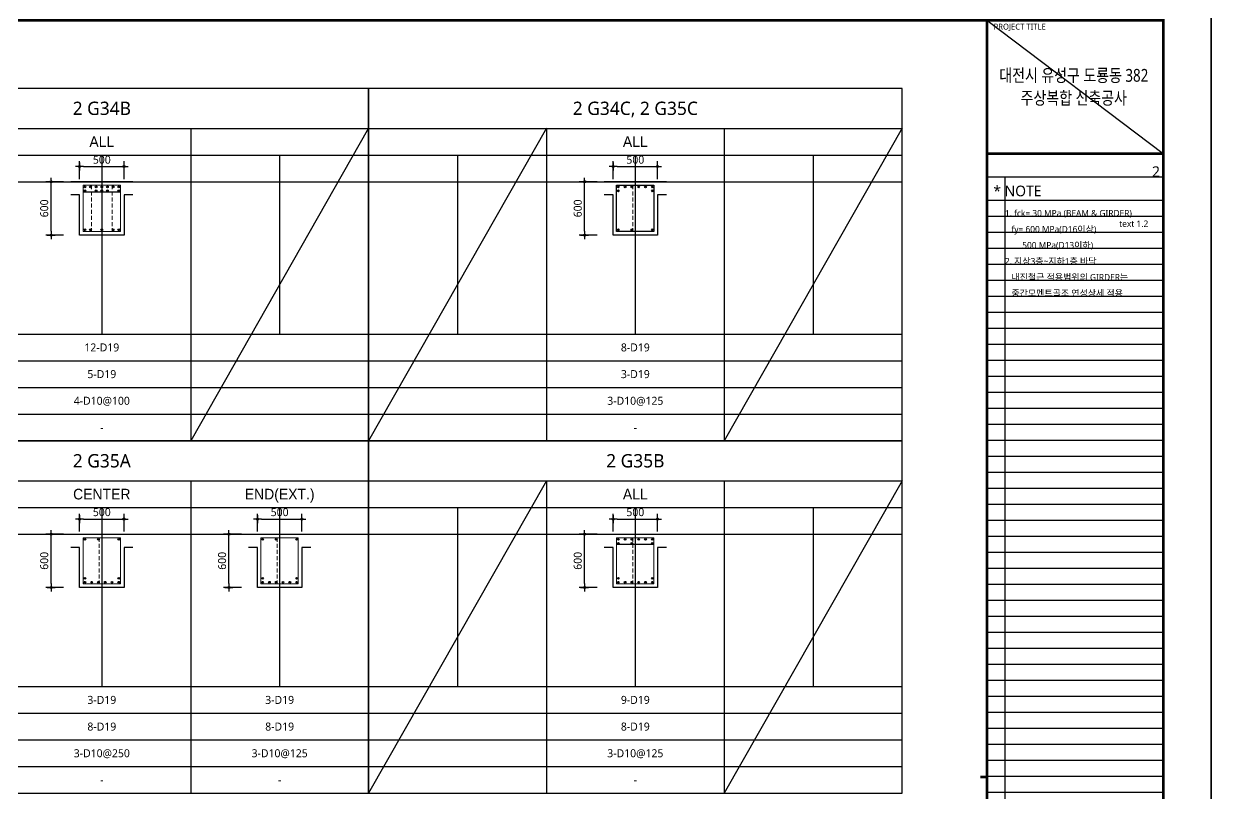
# Model space of a CAD drawing. Header units: millimetres. Extents: x 0 to 252030, y -124740 to 196020.
# Drawn here: x 112675 to 126030, y 133430 to 142086 of the extents above; entities that cross this region are included whole.
import ezdxf
from ezdxf.enums import TextEntityAlignment as Align

# ---------------------------------------------------------------- set-up
doc = ezdxf.new("R2010")
doc.units = ezdxf.units.MM
doc.header["$LTSCALE"] = 30
doc.linetypes.add('HID', pattern=[2.3, 1.5, -0.8])
doc.layers.get('DEFPOINTS').update_dxf_attribs({"color": 142})
for name, color, linetype in [('0-SEC1', 3, 'Continuous'), ('CON', 2, 'Continuous'), ('DIM', 7, 'Continuous'), ('ETC', 7, 'Continuous'), ('S-철근', 3, 'Continuous'), ('SHEET', 7, 'Continuous'), ('TEX', 3, 'Continuous'), ('TXT', 3, 'Continuous'), ('XR-FORM_(도룡동)$0$AA-SHEET', 9, 'Continuous'), ('XR-FORM_(도룡동)$0$Sheet', 7, 'Continuous'), ('XR-FORM_(도룡동)$0$Sheet-text', 3, 'Continuous')]:
    doc.layers.add(name, color=color, linetype=linetype)
doc.layers.add('Stirrup', color=1, linetype='Continuous', lineweight=0)
doc.layers.add('TieBar', color=7, linetype='HID', lineweight=0)
doc.styles.get("Standard").update_dxf_attribs({"font": 'malgun.ttf'})
doc.styles.add('XR-FORM_(도룡동)$3$맑은고딕', font='malgun.ttf')
doc.styles.add('돋움', font='Dotum.ttf')
doc.styles.add('맑은 고딕', font='malgun.ttf')
doc.dimstyles.new('30NDIM', dxfattribs={"dimscale": 50, "dimtxt": 3, "dimasz": 1.5, "dimexe": 2, "dimexo": 6, "dimgap": 1, "dimtad": 1, "dimdec": 0, "dimrnd": 0.25, "dimzin": 0, "dimdsep": 46, "dimtxsty": 'Standard', "dimblk": 'Z_DOT', "dimcen": 5, "dimclrd": 256, "dimclre": 256, "dimclrt": 3, "dimadec": 0, "dimazin": 0, "dimtm": 1e-09, "dimtfac": 1, "dimtdec": 0, "dimtix": 1, "dimtmove": 2, "dimatfit": 1, "dimldrblk": 'Z_DOT', "dimfxl": 1, "dimtolj": 1, "dimtzin": 0, "dimarcsym": 0})

# ---------------------------------------------------------------- blocks, each defined once
blk = doc.blocks.new('XR-FORM_(도룡동)$0$S')
at = {"layer": 'DEFPOINTS'}
for p, q in [((75750, 52950), (82250, 52950)), ((75640, 52073), (82226, 52073)), ((76315, 52073), (76315, 20700)), ((82250, 51196), (75640, 51196)), ((82250, 50596), (75640, 50596)), ((82250, 49996), (75640, 49996)), ((82250, 49396), (75640, 49396)), ((82250, 48796), (75640, 48796)), ((82250, 48196), (75640, 48196)), ((82250, 47596), (75640, 47596)), ((82250, 46996), (75640, 46996)), ((82250, 46396), (75640, 46396)), ((82250, 45796), (75640, 45796)), ((82250, 45196), (75640, 45196)), ((82250, 44596), (75640, 44596)), ((82250, 43996), (75640, 43996)), ((82250, 43396), (75640, 43396)), ((82250, 42796), (75640, 42796)), ((82250, 42196), (75640, 42196)), ((82250, 41596), (75640, 41596)), ((82250, 40996), (75640, 40996)), ((82250, 40396), (75640, 40396)), ((82250, 39796), (75640, 39796)), ((82250, 39196), (75640, 39196)), ((82250, 38596), (75640, 38596)), ((82250, 37996), (75640, 37996)), ((82250, 37396), (75640, 37396)), ((82250, 36796), (75640, 36796)), ((82250, 36196), (75640, 36196)), ((82250, 35596), (75640, 35596)), ((82250, 34996), (75640, 34996)), ((82250, 34396), (75640, 34396)), ((82250, 33796), (75640, 33796)), ((82250, 33196), (75640, 33196)), ((82250, 32596), (75640, 32596)), ((82250, 31996), (75640, 31996)), ((82250, 31396), (75640, 31396)), ((82250, 30796), (75640, 30796)), ((82250, 30196), (75640, 30196)), ((82250, 29596), (75640, 29596)), ((82250, 28996), (75640, 28996))]:
    blk.add_line(p, q, dxfattribs=at)
at = {"layer": 'XR-FORM_(도룡동)$0$AA-SHEET', "const_width": 99.9}
blk.add_lwpolyline([(75750, 52950), (82250, 52950)], dxfattribs=at)
at = {"layer": 'XR-FORM_(도룡동)$0$Sheet', "const_width": 100}
blk.add_lwpolyline([(1850, 57950), (82250, 57950), (82250, 1200), (1850, 1200)], close=True, dxfattribs=at)
for points in [[(75640, 57950), (75640, 1200)], [(75640, 52950), (82250, 52950)]]:
    blk.add_lwpolyline(points, dxfattribs=at)
at = {"layer": 'XR-FORM_(도룡동)$0$Sheet', "linetype": 'Continuous', "const_width": 100}
blk.add_lwpolyline([(75640, 29575), (75390, 29575)], dxfattribs=at)
at = {"layer": 'DEFPOINTS', "style": 'XR-FORM_(도룡동)$3$맑은고딕'}
blk.add_text('2', height=400, dxfattribs=at).set_placement((82126, 52273), align=Align.MIDDLE_RIGHT)
blk.add_text('text 1.2', height=240, dxfattribs=at).set_placement((80599, 50202))
at = {"layer": 'XR-FORM_(도룡동)$0$Sheet', "style": 'XR-FORM_(도룡동)$3$맑은고딕'}
blk.add_text('PROJECT TITLE', height=220, dxfattribs=at).set_placement((75890, 57600))
at = {"layer": 'XR-FORM_(도룡동)$0$Sheet-text', "style": 'XR-FORM_(도룡동)$3$맑은고딕'}
blk.add_text('* NOTE', height=400, dxfattribs=at).set_placement((75881, 51550), align=Align.MIDDLE_LEFT)
blk = doc.blocks.new('XR-FORM_(도룡동)', base_point=(101.33, -56114.51))
at = {"layer": 'DEFPOINTS'}
blk.add_line((377.95, 289.75), (411, 264.75), dxfattribs=at)
blk.add_lwpolyline([(0, 0), (420, 0), (420, 297), (0, 297)], close=True, dxfattribs=at)
at = {"xscale": 0.005, "yscale": 0.005, "zscale": 0.005}
blk.add_blockref('XR-FORM_(도룡동)$0$S', (-0.25, 0), dxfattribs=at)
at = {"layer": 'XR-FORM_(도룡동)$0$Sheet-text', "style": 'XR-FORM_(도룡동)$3$맑은고딕', "width": 0.8}
for s, p in [('대전시 유성구 도룡동 382', (394.23, 279.42)), ('주상복합 신축공사', (394.23, 275.17))]:
    blk.add_text(s, height=2.4, dxfattribs=at).set_placement(p, align=Align.MIDDLE_CENTER)
blk = doc.blocks.new('NOTE-보일람표')
at = {"layer": 'TEX', "style": '맑은 고딕'}
for s, p in [('1. fck= 30 MPa (BEAM & GIRDER)', (0, -144)), ('   fy= 600 MPa(D16이상) ', (0, -324)), ('        500 MPa(D13이하)', (0, -504)), ('2. 지상3층~지하1층 바닥', (0, -684)), ('   내진철근 적용범위의 GIRDER는', (0, -864)), ('   중간모멘트골조 연성상세 적용', (0, -1044))]:
    blk.add_text(s, height=72, dxfattribs=at).set_placement(p, align=Align.MIDDLE_LEFT)
blk = doc.blocks.new('4등분')
at = {"layer": 'DEFPOINTS'}
for p, q in [((1000, 3214), (1000, 1200)), ((3000, 3214), (3000, 1200)), ((5000, 3214), (5000, 1200)), ((0, 2914), (6000, 2914))]:
    blk.add_line(p, q, dxfattribs=at)
at = {"layer": 'SHEET'}
blk.add_line((0, 3514), (6000, 3514), dxfattribs=at)
at = {"layer": 'SHEET', "color": 6}
for p, q in [((2000, 3514), (2000, 0)), ((4000, 3514), (4000, 0)), ((0, 3214), (6000, 3214)), ((0, 1200), (6000, 1200)), ((0, 900), (6000, 900)), ((0, 600), (6000, 600)), ((0, 300), (6000, 300))]:
    blk.add_line(p, q, dxfattribs=at)
at = {"layer": 'SHEET'}
blk.add_lwpolyline([(6000, 3964), (0, 3964), (0, 0), (6000, 0)], close=True, dxfattribs=at)
blk = doc.blocks.new('Z_DOT')
at = {"layer": 'DIM', "color": 0}
for p, q in [((-1, 0), (1, 0)), ((0, -1), (0, 1))]:
    blk.add_line(p, q, dxfattribs=at)
for radius in [0.25, 0.125]:
    blk.add_circle((0, 0), radius, dxfattribs=at)
blk = doc.blocks.new('*D337')
at = {"layer": 'DEFPOINTS', "color": 0, "transparency": 16777216}
for p in [(113803, 140480), (113303, 140159), (113803, 140159)]:
    blk.add_point(p, dxfattribs=at)
at = {"layer": 'DIM', "lineweight": -2, "transparency": 16777216}
for p, q in [((113303, 140339), (113303, 140540)), ((113803, 140339), (113803, 140540)), ((113348, 140480), (113758, 140480))]:
    blk.add_line(p, q, dxfattribs=at)
at = {"layer": 'DIM', "lineweight": -2, "transparency": 16777216, "xscale": 45, "yscale": 45, "zscale": 45, "rotation": 180}
blk.add_blockref('Z_DOT', (113303, 140480), dxfattribs=at)
at = {"layer": 'DIM', "lineweight": -2, "transparency": 16777216, "xscale": 45, "yscale": 45, "zscale": 45}
blk.add_blockref('Z_DOT', (113803, 140480), dxfattribs=at)
at = {"layer": 'DIM', "color": 3, "transparency": 16777216, "insert": (113553, 140556), "char_height": 90, "attachment_point": 5}
blk.add_mtext('\\A1;500', dxfattribs=at)
blk = doc.blocks.new('*D338')
at = {"layer": 'DEFPOINTS', "color": 0, "transparency": 16777216}
for p in [(112983, 140309), (113303, 140309), (113303, 139709)]:
    blk.add_point(p, dxfattribs=at)
at = {"layer": 'DIM', "lineweight": -2, "transparency": 16777216}
for p, q in [((113123, 140309), (112923, 140309)), ((112983, 139754), (112983, 140264)), ((113123, 139709), (112923, 139709))]:
    blk.add_line(p, q, dxfattribs=at)
at = {"layer": 'DIM', "lineweight": -2, "transparency": 16777216, "xscale": 45, "yscale": 45, "zscale": 45}
for p, rotation in [((112983, 140309), 90), ((112983, 139709), 270)]:
    blk.add_blockref('Z_DOT', p, dxfattribs=dict(at, rotation=rotation))
at = {"layer": 'DIM', "color": 3, "transparency": 16777216, "insert": (112906, 140009), "char_height": 90, "attachment_point": 5, "rotation": 90}
blk.add_mtext('\\A1;600', dxfattribs=at)
blk = doc.blocks.new('*D339')
at = {"layer": 'DEFPOINTS', "color": 0, "transparency": 16777216}
for p in [(119803, 140480), (119303, 140159), (119803, 140159)]:
    blk.add_point(p, dxfattribs=at)
at = {"layer": 'DIM', "lineweight": -2, "transparency": 16777216}
for p, q in [((119303, 140339), (119303, 140540)), ((119803, 140339), (119803, 140540)), ((119348, 140480), (119758, 140480))]:
    blk.add_line(p, q, dxfattribs=at)
at = {"layer": 'DIM', "lineweight": -2, "transparency": 16777216, "xscale": 45, "yscale": 45, "zscale": 45, "rotation": 180}
blk.add_blockref('Z_DOT', (119303, 140480), dxfattribs=at)
at = {"layer": 'DIM', "lineweight": -2, "transparency": 16777216, "xscale": 45, "yscale": 45, "zscale": 45}
blk.add_blockref('Z_DOT', (119803, 140480), dxfattribs=at)
at = {"layer": 'DIM', "color": 3, "transparency": 16777216, "insert": (119553, 140556), "char_height": 90, "attachment_point": 5}
blk.add_mtext('\\A1;500', dxfattribs=at)
blk = doc.blocks.new('*D340')
at = {"layer": 'DEFPOINTS', "color": 0, "transparency": 16777216}
for p in [(118983, 140309), (119303, 140309), (119303, 139709)]:
    blk.add_point(p, dxfattribs=at)
at = {"layer": 'DIM', "lineweight": -2, "transparency": 16777216}
for p, q in [((119123, 140309), (118923, 140309)), ((118983, 139754), (118983, 140264)), ((119123, 139709), (118923, 139709))]:
    blk.add_line(p, q, dxfattribs=at)
at = {"layer": 'DIM', "lineweight": -2, "transparency": 16777216, "xscale": 45, "yscale": 45, "zscale": 45}
for p, rotation in [((118983, 140309), 90), ((118983, 139709), 270)]:
    blk.add_blockref('Z_DOT', p, dxfattribs=dict(at, rotation=rotation))
at = {"layer": 'DIM', "color": 3, "transparency": 16777216, "insert": (118906, 140009), "char_height": 90, "attachment_point": 5, "rotation": 90}
blk.add_mtext('\\A1;600', dxfattribs=at)
blk = doc.blocks.new('*D347')
at = {"layer": 'DEFPOINTS', "color": 0, "transparency": 16777216}
for p in [(113803, 136515), (113303, 136195), (113803, 136195)]:
    blk.add_point(p, dxfattribs=at)
at = {"layer": 'DIM', "lineweight": -2, "transparency": 16777216}
for p, q in [((113303, 136375), (113303, 136575)), ((113348, 136515), (113758, 136515)), ((113803, 136375), (113803, 136575))]:
    blk.add_line(p, q, dxfattribs=at)
at = {"layer": 'DIM', "lineweight": -2, "transparency": 16777216, "xscale": 45, "yscale": 45, "zscale": 45, "rotation": 180}
blk.add_blockref('Z_DOT', (113303, 136515), dxfattribs=at)
at = {"layer": 'DIM', "lineweight": -2, "transparency": 16777216, "xscale": 45, "yscale": 45, "zscale": 45}
blk.add_blockref('Z_DOT', (113803, 136515), dxfattribs=at)
at = {"layer": 'DIM', "color": 3, "transparency": 16777216, "insert": (113553, 136592), "char_height": 90, "attachment_point": 5}
blk.add_mtext('\\A1;500', dxfattribs=at)
blk = doc.blocks.new('*D348')
at = {"layer": 'DEFPOINTS', "color": 0, "transparency": 16777216}
for p in [(112983, 136345), (113303, 136345), (113303, 135745)]:
    blk.add_point(p, dxfattribs=at)
at = {"layer": 'DIM', "lineweight": -2, "transparency": 16777216}
for p, q in [((113123, 136345), (112923, 136345)), ((112983, 135790), (112983, 136300)), ((113123, 135745), (112923, 135745))]:
    blk.add_line(p, q, dxfattribs=at)
at = {"layer": 'DIM', "lineweight": -2, "transparency": 16777216, "xscale": 45, "yscale": 45, "zscale": 45}
for p, rotation in [((112983, 136345), 90), ((112983, 135745), 270)]:
    blk.add_blockref('Z_DOT', p, dxfattribs=dict(at, rotation=rotation))
at = {"layer": 'DIM', "color": 3, "transparency": 16777216, "insert": (112906, 136045), "char_height": 90, "attachment_point": 5, "rotation": 90}
blk.add_mtext('\\A1;600', dxfattribs=at)
blk = doc.blocks.new('*D349')
at = {"layer": 'DEFPOINTS', "color": 0, "transparency": 16777216}
for p in [(115803, 136515), (115303, 136195), (115803, 136195)]:
    blk.add_point(p, dxfattribs=at)
at = {"layer": 'DIM', "lineweight": -2, "transparency": 16777216}
for p, q in [((115303, 136375), (115303, 136575)), ((115348, 136515), (115758, 136515)), ((115803, 136375), (115803, 136575))]:
    blk.add_line(p, q, dxfattribs=at)
at = {"layer": 'DIM', "lineweight": -2, "transparency": 16777216, "xscale": 45, "yscale": 45, "zscale": 45, "rotation": 180}
blk.add_blockref('Z_DOT', (115303, 136515), dxfattribs=at)
at = {"layer": 'DIM', "lineweight": -2, "transparency": 16777216, "xscale": 45, "yscale": 45, "zscale": 45}
blk.add_blockref('Z_DOT', (115803, 136515), dxfattribs=at)
at = {"layer": 'DIM', "color": 3, "transparency": 16777216, "insert": (115553, 136592), "char_height": 90, "attachment_point": 5}
blk.add_mtext('\\A1;500', dxfattribs=at)
blk = doc.blocks.new('*D350')
at = {"layer": 'DEFPOINTS', "color": 0, "transparency": 16777216}
for p in [(114983, 136345), (115303, 136345), (115303, 135745)]:
    blk.add_point(p, dxfattribs=at)
at = {"layer": 'DIM', "lineweight": -2, "transparency": 16777216}
for p, q in [((115123, 136345), (114923, 136345)), ((114983, 135790), (114983, 136300)), ((115123, 135745), (114923, 135745))]:
    blk.add_line(p, q, dxfattribs=at)
at = {"layer": 'DIM', "lineweight": -2, "transparency": 16777216, "xscale": 45, "yscale": 45, "zscale": 45}
for p, rotation in [((114983, 136345), 90), ((114983, 135745), 270)]:
    blk.add_blockref('Z_DOT', p, dxfattribs=dict(at, rotation=rotation))
at = {"layer": 'DIM', "color": 3, "transparency": 16777216, "insert": (114906, 136045), "char_height": 90, "attachment_point": 5, "rotation": 90}
blk.add_mtext('\\A1;600', dxfattribs=at)
blk = doc.blocks.new('*D351')
at = {"layer": 'DEFPOINTS', "color": 0, "transparency": 16777216}
for p in [(119803, 136515), (119303, 136195), (119803, 136195)]:
    blk.add_point(p, dxfattribs=at)
at = {"layer": 'DIM', "lineweight": -2, "transparency": 16777216}
for p, q in [((119303, 136375), (119303, 136575)), ((119348, 136515), (119758, 136515)), ((119803, 136375), (119803, 136575))]:
    blk.add_line(p, q, dxfattribs=at)
at = {"layer": 'DIM', "lineweight": -2, "transparency": 16777216, "xscale": 45, "yscale": 45, "zscale": 45, "rotation": 180}
blk.add_blockref('Z_DOT', (119303, 136515), dxfattribs=at)
at = {"layer": 'DIM', "lineweight": -2, "transparency": 16777216, "xscale": 45, "yscale": 45, "zscale": 45}
blk.add_blockref('Z_DOT', (119803, 136515), dxfattribs=at)
at = {"layer": 'DIM', "color": 3, "transparency": 16777216, "insert": (119553, 136592), "char_height": 90, "attachment_point": 5}
blk.add_mtext('\\A1;500', dxfattribs=at)
blk = doc.blocks.new('*D352')
at = {"layer": 'DEFPOINTS', "color": 0, "transparency": 16777216}
for p in [(118983, 136345), (119303, 136345), (119303, 135745)]:
    blk.add_point(p, dxfattribs=at)
at = {"layer": 'DIM', "lineweight": -2, "transparency": 16777216}
for p, q in [((119123, 136345), (118923, 136345)), ((118983, 135790), (118983, 136300)), ((119123, 135745), (118923, 135745))]:
    blk.add_line(p, q, dxfattribs=at)
at = {"layer": 'DIM', "lineweight": -2, "transparency": 16777216, "xscale": 45, "yscale": 45, "zscale": 45}
for p, rotation in [((118983, 136345), 90), ((118983, 135745), 270)]:
    blk.add_blockref('Z_DOT', p, dxfattribs=dict(at, rotation=rotation))
at = {"layer": 'DIM', "color": 3, "transparency": 16777216, "insert": (118906, 136045), "char_height": 90, "attachment_point": 5, "rotation": 90}
blk.add_mtext('\\A1;600', dxfattribs=at)

msp = doc.modelspace()

# ---------------------------------------------------------------- hatches: boundary and pattern name
at = {"layer": 'S-철근'}
h = msp.add_hatch(color=256, dxfattribs=at)
edge = h.paths.add_edge_path()
edge.add_arc((113362.08013, 140250.41992), 9.55, 0, 180)
edge.add_arc((113362.08013, 140250.41992), 9.55, 180, 360)
h = msp.add_hatch(color=256, dxfattribs=at)
edge = h.paths.add_edge_path()
edge.add_arc((113425.72013, 140250.41992), 9.55, 0, 180)
edge.add_arc((113425.72013, 140250.41992), 9.55, 180, 360)
h = msp.add_hatch(color=256, dxfattribs=at)
edge = h.paths.add_edge_path()
edge.add_arc((113489.36013, 140250.41992), 9.55, 0, 180)
edge.add_arc((113489.36013, 140250.41992), 9.55, 180, 360)
h = msp.add_hatch(color=256, dxfattribs=at)
edge = h.paths.add_edge_path()
edge.add_arc((113553.00013, 140250.41992), 9.55, 0, 180)
edge.add_arc((113553.00013, 140250.41992), 9.55, 180, 360)
h = msp.add_hatch(color=256, dxfattribs=at)
edge = h.paths.add_edge_path()
edge.add_arc((113616.64013, 140250.41992), 9.55, 0, 180)
edge.add_arc((113616.64013, 140250.41992), 9.55, 180, 360)
h = msp.add_hatch(color=256, dxfattribs=at)
edge = h.paths.add_edge_path()
edge.add_arc((113680.28013, 140250.41992), 9.55, 0, 180)
edge.add_arc((113680.28013, 140250.41992), 9.55, 180, 360)
h = msp.add_hatch(color=256, dxfattribs=at)
edge = h.paths.add_edge_path()
edge.add_arc((113743.92013, 140250.41992), 9.55, 0, 180)
edge.add_arc((113743.92013, 140250.41992), 9.55, 180, 360)
h = msp.add_hatch(color=256, dxfattribs=at)
edge = h.paths.add_edge_path()
edge.add_arc((119362.08013, 140250.41992), 9.55, 0, 180)
edge.add_arc((119362.08013, 140250.41992), 9.55, 180, 360)
h = msp.add_hatch(color=256, dxfattribs=at)
edge = h.paths.add_edge_path()
edge.add_arc((119438.44813, 140250.41992), 9.55, 0, 180)
edge.add_arc((119438.44813, 140250.41992), 9.55, 180, 360)
h = msp.add_hatch(color=256, dxfattribs=at)
edge = h.paths.add_edge_path()
edge.add_arc((119514.81613, 140250.41992), 9.55, 0, 180)
edge.add_arc((119514.81613, 140250.41992), 9.55, 180, 360)
h = msp.add_hatch(color=256, dxfattribs=at)
edge = h.paths.add_edge_path()
edge.add_arc((119591.18413, 140250.41992), 9.55, 0, 180)
edge.add_arc((119591.18413, 140250.41992), 9.55, 180, 360)
h = msp.add_hatch(color=256, dxfattribs=at)
edge = h.paths.add_edge_path()
edge.add_arc((119667.55213, 140250.41992), 9.55, 0, 180)
edge.add_arc((119667.55213, 140250.41992), 9.55, 180, 360)
h = msp.add_hatch(color=256, dxfattribs=at)
edge = h.paths.add_edge_path()
edge.add_arc((119743.92013, 140250.41992), 9.55, 0, 180)
edge.add_arc((119743.92013, 140250.41992), 9.55, 180, 360)
h = msp.add_hatch(color=256, dxfattribs=at)
edge = h.paths.add_edge_path()
edge.add_arc((113362.08013, 140206.31992), 9.55, 0, 180)
edge.add_arc((113362.08013, 140206.31992), 9.55, 180, 360)
h = msp.add_hatch(color=256, dxfattribs=at)
edge = h.paths.add_edge_path()
edge.add_arc((113489.36013, 140206.31992), 9.55, 0, 180)
edge.add_arc((113489.36013, 140206.31992), 9.55, 180, 360)
h = msp.add_hatch(color=256, dxfattribs=at)
edge = h.paths.add_edge_path()
edge.add_arc((113553.00013, 140206.31992), 9.55, 0, 180)
edge.add_arc((113553.00013, 140206.31992), 9.55, 180, 360)
h = msp.add_hatch(color=256, dxfattribs=at)
edge = h.paths.add_edge_path()
edge.add_arc((113616.64013, 140206.31992), 9.55, 0, 180)
edge.add_arc((113616.64013, 140206.31992), 9.55, 180, 360)
h = msp.add_hatch(color=256, dxfattribs=at)
edge = h.paths.add_edge_path()
edge.add_arc((113743.92013, 140206.31992), 9.55, 0, 180)
edge.add_arc((113743.92013, 140206.31992), 9.55, 180, 360)
h = msp.add_hatch(color=256, dxfattribs=at)
edge = h.paths.add_edge_path()
edge.add_arc((119362.08013, 140206.31992), 9.55, 0, 180)
edge.add_arc((119362.08013, 140206.31992), 9.55, 180, 360)
h = msp.add_hatch(color=256, dxfattribs=at)
edge = h.paths.add_edge_path()
edge.add_arc((119743.92013, 140206.31992), 9.55, 0, 180)
edge.add_arc((119743.92013, 140206.31992), 9.55, 180, 360)
h = msp.add_hatch(color=256, dxfattribs=at)
edge = h.paths.add_edge_path()
edge.add_arc((113362.08013, 139768.57992), 9.55, 0, 180)
edge.add_arc((113362.08013, 139768.57992), 9.55, 180, 360)
h = msp.add_hatch(color=256, dxfattribs=at)
edge = h.paths.add_edge_path()
edge.add_arc((113425.72013, 139768.57992), 9.55, 0, 180)
edge.add_arc((113425.72013, 139768.57992), 9.55, 180, 360)
h = msp.add_hatch(color=256, dxfattribs=at)
edge = h.paths.add_edge_path()
edge.add_arc((113553.00013, 139768.57992), 9.55, 0, 180)
edge.add_arc((113553.00013, 139768.57992), 9.55, 180, 360)
h = msp.add_hatch(color=256, dxfattribs=at)
edge = h.paths.add_edge_path()
edge.add_arc((113680.28013, 139768.57992), 9.55, 0, 180)
edge.add_arc((113680.28013, 139768.57992), 9.55, 180, 360)
h = msp.add_hatch(color=256, dxfattribs=at)
edge = h.paths.add_edge_path()
edge.add_arc((113743.92013, 139768.57992), 9.55, 0, 180)
edge.add_arc((113743.92013, 139768.57992), 9.55, 180, 360)
h = msp.add_hatch(color=256, dxfattribs=at)
edge = h.paths.add_edge_path()
edge.add_arc((119362.08013, 139768.57992), 9.55, 0, 180)
edge.add_arc((119362.08013, 139768.57992), 9.55, 180, 360)
h = msp.add_hatch(color=256, dxfattribs=at)
edge = h.paths.add_edge_path()
edge.add_arc((119514.81613, 139768.57992), 9.55, 0, 180)
edge.add_arc((119514.81613, 139768.57992), 9.55, 180, 360)
h = msp.add_hatch(color=256, dxfattribs=at)
edge = h.paths.add_edge_path()
edge.add_arc((119743.92013, 139768.57992), 9.55, 0, 180)
edge.add_arc((119743.92013, 139768.57992), 9.55, 180, 360)
h = msp.add_hatch(color=256, dxfattribs=at)
edge = h.paths.add_edge_path()
edge.add_arc((113362.08013, 136285.91992), 9.55, 0, 180)
edge.add_arc((113362.08013, 136285.91992), 9.55, 180, 360)
h = msp.add_hatch(color=256, dxfattribs=at)
edge = h.paths.add_edge_path()
edge.add_arc((113514.81613, 136285.91992), 9.55, 0, 180)
edge.add_arc((113514.81613, 136285.91992), 9.55, 180, 360)
h = msp.add_hatch(color=256, dxfattribs=at)
edge = h.paths.add_edge_path()
edge.add_arc((113743.92013, 136285.91992), 9.55, 0, 180)
edge.add_arc((113743.92013, 136285.91992), 9.55, 180, 360)
h = msp.add_hatch(color=256, dxfattribs=at)
edge = h.paths.add_edge_path()
edge.add_arc((115362.08013, 136285.91992), 9.55, 0, 180)
edge.add_arc((115362.08013, 136285.91992), 9.55, 180, 360)
h = msp.add_hatch(color=256, dxfattribs=at)
edge = h.paths.add_edge_path()
edge.add_arc((115514.81613, 136285.91992), 9.55, 0, 180)
edge.add_arc((115514.81613, 136285.91992), 9.55, 180, 360)
h = msp.add_hatch(color=256, dxfattribs=at)
edge = h.paths.add_edge_path()
edge.add_arc((115743.92013, 136285.91992), 9.55, 0, 180)
edge.add_arc((115743.92013, 136285.91992), 9.55, 180, 360)
h = msp.add_hatch(color=256, dxfattribs=at)
edge = h.paths.add_edge_path()
edge.add_arc((119362.08013, 136285.91992), 9.55, 0, 180)
edge.add_arc((119362.08013, 136285.91992), 9.55, 180, 360)
h = msp.add_hatch(color=256, dxfattribs=at)
edge = h.paths.add_edge_path()
edge.add_arc((119362.08013, 136241.81992), 9.55, 0, 180)
edge.add_arc((119362.08013, 136241.81992), 9.55, 180, 360)
h = msp.add_hatch(color=256, dxfattribs=at)
edge = h.paths.add_edge_path()
edge.add_arc((119438.44813, 136285.91992), 9.55, 0, 180)
edge.add_arc((119438.44813, 136285.91992), 9.55, 180, 360)
h = msp.add_hatch(color=256, dxfattribs=at)
edge = h.paths.add_edge_path()
edge.add_arc((119514.81613, 136285.91992), 9.55, 0, 180)
edge.add_arc((119514.81613, 136285.91992), 9.55, 180, 360)
h = msp.add_hatch(color=256, dxfattribs=at)
edge = h.paths.add_edge_path()
edge.add_arc((119514.81613, 136241.81992), 9.55, 0, 180)
edge.add_arc((119514.81613, 136241.81992), 9.55, 180, 360)
h = msp.add_hatch(color=256, dxfattribs=at)
edge = h.paths.add_edge_path()
edge.add_arc((119591.18413, 136285.91992), 9.55, 0, 180)
edge.add_arc((119591.18413, 136285.91992), 9.55, 180, 360)
h = msp.add_hatch(color=256, dxfattribs=at)
edge = h.paths.add_edge_path()
edge.add_arc((119667.55213, 136285.91992), 9.55, 0, 180)
edge.add_arc((119667.55213, 136285.91992), 9.55, 180, 360)
h = msp.add_hatch(color=256, dxfattribs=at)
edge = h.paths.add_edge_path()
edge.add_arc((119743.92013, 136285.91992), 9.55, 0, 180)
edge.add_arc((119743.92013, 136285.91992), 9.55, 180, 360)
h = msp.add_hatch(color=256, dxfattribs=at)
edge = h.paths.add_edge_path()
edge.add_arc((119743.92013, 136241.81992), 9.55, 0, 180)
edge.add_arc((119743.92013, 136241.81992), 9.55, 180, 360)
h = msp.add_hatch(color=256, dxfattribs=at)
edge = h.paths.add_edge_path()
edge.add_arc((113362.08013, 135848.17992), 9.55, 0, 180)
edge.add_arc((113362.08013, 135848.17992), 9.55, 180, 360)
h = msp.add_hatch(color=256, dxfattribs=at)
edge = h.paths.add_edge_path()
edge.add_arc((113743.92013, 135848.17992), 9.55, 0, 180)
edge.add_arc((113743.92013, 135848.17992), 9.55, 180, 360)
h = msp.add_hatch(color=256, dxfattribs=at)
edge = h.paths.add_edge_path()
edge.add_arc((115362.08013, 135848.17992), 9.55, 0, 180)
edge.add_arc((115362.08013, 135848.17992), 9.55, 180, 360)
h = msp.add_hatch(color=256, dxfattribs=at)
edge = h.paths.add_edge_path()
edge.add_arc((115743.92013, 135848.17992), 9.55, 0, 180)
edge.add_arc((115743.92013, 135848.17992), 9.55, 180, 360)
h = msp.add_hatch(color=256, dxfattribs=at)
edge = h.paths.add_edge_path()
edge.add_arc((119362.08013, 135848.17992), 9.55, 0, 180)
edge.add_arc((119362.08013, 135848.17992), 9.55, 180, 360)
h = msp.add_hatch(color=256, dxfattribs=at)
edge = h.paths.add_edge_path()
edge.add_arc((119743.92013, 135848.17992), 9.55, 0, 180)
edge.add_arc((119743.92013, 135848.17992), 9.55, 180, 360)
h = msp.add_hatch(color=256, dxfattribs=at)
edge = h.paths.add_edge_path()
edge.add_arc((113362.08013, 135804.07992), 9.55, 0, 180)
edge.add_arc((113362.08013, 135804.07992), 9.55, 180, 360)
h = msp.add_hatch(color=256, dxfattribs=at)
edge = h.paths.add_edge_path()
edge.add_arc((113438.44813, 135804.07992), 9.55, 0, 180)
edge.add_arc((113438.44813, 135804.07992), 9.55, 180, 360)
h = msp.add_hatch(color=256, dxfattribs=at)
edge = h.paths.add_edge_path()
edge.add_arc((113514.81613, 135804.07992), 9.55, 0, 180)
edge.add_arc((113514.81613, 135804.07992), 9.55, 180, 360)
h = msp.add_hatch(color=256, dxfattribs=at)
edge = h.paths.add_edge_path()
edge.add_arc((113591.18413, 135804.07992), 9.55, 0, 180)
edge.add_arc((113591.18413, 135804.07992), 9.55, 180, 360)
h = msp.add_hatch(color=256, dxfattribs=at)
edge = h.paths.add_edge_path()
edge.add_arc((113667.55213, 135804.07992), 9.55, 0, 180)
edge.add_arc((113667.55213, 135804.07992), 9.55, 180, 360)
h = msp.add_hatch(color=256, dxfattribs=at)
edge = h.paths.add_edge_path()
edge.add_arc((113743.92013, 135804.07992), 9.55, 0, 180)
edge.add_arc((113743.92013, 135804.07992), 9.55, 180, 360)
h = msp.add_hatch(color=256, dxfattribs=at)
edge = h.paths.add_edge_path()
edge.add_arc((115362.08013, 135804.07992), 9.55, 0, 180)
edge.add_arc((115362.08013, 135804.07992), 9.55, 180, 360)
h = msp.add_hatch(color=256, dxfattribs=at)
edge = h.paths.add_edge_path()
edge.add_arc((115438.44813, 135804.07992), 9.55, 0, 180)
edge.add_arc((115438.44813, 135804.07992), 9.55, 180, 360)
h = msp.add_hatch(color=256, dxfattribs=at)
edge = h.paths.add_edge_path()
edge.add_arc((115514.81613, 135804.07992), 9.55, 0, 180)
edge.add_arc((115514.81613, 135804.07992), 9.55, 180, 360)
h = msp.add_hatch(color=256, dxfattribs=at)
edge = h.paths.add_edge_path()
edge.add_arc((115591.18413, 135804.07992), 9.55, 0, 180)
edge.add_arc((115591.18413, 135804.07992), 9.55, 180, 360)
h = msp.add_hatch(color=256, dxfattribs=at)
edge = h.paths.add_edge_path()
edge.add_arc((115667.55213, 135804.07992), 9.55, 0, 180)
edge.add_arc((115667.55213, 135804.07992), 9.55, 180, 360)
h = msp.add_hatch(color=256, dxfattribs=at)
edge = h.paths.add_edge_path()
edge.add_arc((115743.92013, 135804.07992), 9.55, 0, 180)
edge.add_arc((115743.92013, 135804.07992), 9.55, 180, 360)
h = msp.add_hatch(color=256, dxfattribs=at)
edge = h.paths.add_edge_path()
edge.add_arc((119362.08013, 135804.07992), 9.55, 0, 180)
edge.add_arc((119362.08013, 135804.07992), 9.55, 180, 360)
h = msp.add_hatch(color=256, dxfattribs=at)
edge = h.paths.add_edge_path()
edge.add_arc((119438.44813, 135804.07992), 9.55, 0, 180)
edge.add_arc((119438.44813, 135804.07992), 9.55, 180, 360)
h = msp.add_hatch(color=256, dxfattribs=at)
edge = h.paths.add_edge_path()
edge.add_arc((119514.81613, 135804.07992), 9.55, 0, 180)
edge.add_arc((119514.81613, 135804.07992), 9.55, 180, 360)
h = msp.add_hatch(color=256, dxfattribs=at)
edge = h.paths.add_edge_path()
edge.add_arc((119591.18413, 135804.07992), 9.55, 0, 180)
edge.add_arc((119591.18413, 135804.07992), 9.55, 180, 360)
h = msp.add_hatch(color=256, dxfattribs=at)
edge = h.paths.add_edge_path()
edge.add_arc((119667.55213, 135804.07992), 9.55, 0, 180)
edge.add_arc((119667.55213, 135804.07992), 9.55, 180, 360)
h = msp.add_hatch(color=256, dxfattribs=at)
edge = h.paths.add_edge_path()
edge.add_arc((119743.92013, 135804.07992), 9.55, 0, 180)
edge.add_arc((119743.92013, 135804.07992), 9.55, 180, 360)

# ---------------------------------------------------------------- linework, layer by layer
at = {"layer": 'CON', "color": 8}
for p, q in [((113203.00013, 140309.49992), (113903.00013, 140309.49992)), ((119203.00013, 140309.49992), (119903.00013, 140309.49992)), ((113203.00013, 136344.99992), (113903.00013, 136344.99992)), ((115203.00013, 136344.99992), (115903.00013, 136344.99992)), ((119203.00013, 136344.99992), (119903.00013, 136344.99992))]:
    msp.add_line(p, q, dxfattribs=at)
for points in [[(113903.00013, 140159.49992), (113803.00013, 140159.49992), (113803.00013, 139709.49992), (113303.00013, 139709.49992), (113303.00013, 140159.49992), (113203.00013, 140159.49992)], [(119903.00013, 140159.49992), (119803.00013, 140159.49992), (119803.00013, 139709.49992), (119303.00013, 139709.49992), (119303.00013, 140159.49992), (119203.00013, 140159.49992)], [(113903.00013, 136194.99992), (113803.00013, 136194.99992), (113803.00013, 135744.99992), (113303.00013, 135744.99992), (113303.00013, 136194.99992), (113203.00013, 136194.99992)], [(115903.00013, 136194.99992), (115803.00013, 136194.99992), (115803.00013, 135744.99992), (115303.00013, 135744.99992), (115303.00013, 136194.99992), (115203.00013, 136194.99992)], [(119903.00013, 136194.99992), (119803.00013, 136194.99992), (119803.00013, 135744.99992), (119303.00013, 135744.99992), (119303.00013, 136194.99992), (119203.00013, 136194.99992)]]:
    msp.add_lwpolyline(points, dxfattribs=at)
at = {"layer": 'ETC', "color": 8}
for p, q in [((113343.00013, 140196.76992), (113763.00013, 140196.76992)), ((119343.00013, 136232.26992), (119763.00013, 136232.26992))]:
    msp.add_line(p, q, dxfattribs=at)
at = {"layer": 'S-철근'}
msp.add_lwpolyline([(119343.00013, 139749.49992), (119343.00013, 140269.49992), (119763.00013, 140269.49992), (119763.00013, 139749.49992), (119343.00013, 139749.49992)], dxfattribs=at)
for centre in [(113362.08013, 140250.41992), (113425.72013, 140250.41992), (113489.36013, 140250.41992), (113553.00013, 140250.41992), (113616.64013, 140250.41992), (113680.28013, 140250.41992), (113743.92013, 140250.41992), (119362.08013, 140250.41992), (119438.44813, 140250.41992), (119514.81613, 140250.41992), (119591.18413, 140250.41992), (119667.55213, 140250.41992), (119743.92013, 140250.41992), (113362.08013, 140206.31992), (113489.36013, 140206.31992), (113553.00013, 140206.31992), (113616.64013, 140206.31992), (113743.92013, 140206.31992), (119362.08013, 140206.31992), (119743.92013, 140206.31992), (113362.08013, 139768.57992), (113425.72013, 139768.57992), (113553.00013, 139768.57992), (113680.28013, 139768.57992), (113743.92013, 139768.57992), (119362.08013, 139768.57992), (119514.81613, 139768.57992), (119743.92013, 139768.57992), (113362.08013, 136285.91992), (113514.81613, 136285.91992), (113743.92013, 136285.91992), (115362.08013, 136285.91992), (115514.81613, 136285.91992), (115743.92013, 136285.91992), (119362.08013, 136285.91992), (119362.08013, 136241.81992), (119438.44813, 136285.91992), (119514.81613, 136285.91992), (119514.81613, 136241.81992), (119591.18413, 136285.91992), (119667.55213, 136285.91992), (119743.92013, 136285.91992), (119743.92013, 136241.81992), (113362.08013, 135848.17992), (113743.92013, 135848.17992), (115362.08013, 135848.17992), (115743.92013, 135848.17992), (119362.08013, 135848.17992), (119743.92013, 135848.17992), (113362.08013, 135804.07992), (113438.44813, 135804.07992), (113514.81613, 135804.07992), (113591.18413, 135804.07992), (113667.55213, 135804.07992), (113743.92013, 135804.07992), (115362.08013, 135804.07992), (115438.44813, 135804.07992), (115514.81613, 135804.07992), (115591.18413, 135804.07992), (115667.55213, 135804.07992), (115743.92013, 135804.07992), (119362.08013, 135804.07992), (119438.44813, 135804.07992), (119514.81613, 135804.07992), (119591.18413, 135804.07992), (119667.55213, 135804.07992), (119743.92013, 135804.07992)]:
    msp.add_circle(centre, 9.55, dxfattribs=at)
at = {"layer": 'SHEET'}
for p, q in [((116553.00013, 140909.49992), (114553.00013, 137394.99992)), ((118553.00013, 140909.49992), (116553.00013, 137394.99992)), ((122553.00013, 140909.49992), (120553.00013, 137394.99992)), ((118553.00013, 136944.99992), (116553.00013, 133430.49992)), ((122553.00013, 136944.99992), (120553.00013, 133430.49992))]:
    msp.add_line(p, q, dxfattribs=at)
at = {"layer": 'Stirrup', "color": 3}
for points in [[(113343.00013, 139749.49992), (113343.00013, 140269.49992), (113763.00013, 140269.49992), (113763.00013, 139749.49992), (113343.00013, 139749.49992)], [(113343.00013, 135784.99992), (113343.00013, 136304.99992), (113763.00013, 136304.99992), (113763.00013, 135784.99992), (113343.00013, 135784.99992)], [(115343.00013, 135784.99992), (115343.00013, 136304.99992), (115763.00013, 136304.99992), (115763.00013, 135784.99992), (115343.00013, 135784.99992)], [(119343.00013, 135784.99992), (119343.00013, 136304.99992), (119763.00013, 136304.99992), (119763.00013, 135784.99992), (119343.00013, 135784.99992)]]:
    msp.add_lwpolyline(points, dxfattribs=at)
at = {"layer": 'TieBar'}
for p, q in [((113435.27013, 140269.49992), (113435.27013, 139749.49992)), ((113670.73013, 140269.49992), (113670.73013, 139749.49992)), ((119524.36613, 140269.49992), (119524.36613, 139749.49992)), ((113524.36613, 136304.99992), (113524.36613, 135784.99992)), ((115524.36613, 136304.99992), (115524.36613, 135784.99992)), ((119524.36613, 136304.99992), (119524.36613, 135784.99992))]:
    msp.add_line(p, q, dxfattribs=at)

# ---------------------------------------------------------------- block references
for p in [(110553.00013, 137394.99992), (116553.00013, 137394.99992), (110553.00013, 133430.49992), (116553.00013, 133430.49992)]:
    msp.add_blockref('4등분', p)
at = {"layer": '0-SEC1', "xscale": 60, "yscale": 60, "zscale": 60}
for p in [(106910.02429, -3242130.57868), (132110.02429, -3242130.57868)]:
    msp.add_blockref('XR-FORM_(도룡동)', p, dxfattribs=at)
at = {"layer": 'S-철근'}
msp.add_blockref('NOTE-보일람표', (123709.3931, 140098.91905), dxfattribs=at)

# ---------------------------------------------------------------- texts
at = {"layer": 'TXT', "color": 2, "style": '맑은 고딕'}
for s, p in [('2 G34B', (113553.00013, 141134.49992)), ('2 G34C, 2 G35C', (119553.00013, 141134.49992)), ('2 G35A', (113553.00013, 137169.99992)), ('2 G35B', (119553.00013, 137169.99992))]:
    msp.add_text(s, height=150, dxfattribs=at).set_placement(p, align=Align.MIDDLE_CENTER)
at = {"layer": 'TXT'}
for s, height, style, p in [('ALL', 120, '돋움', (113553.00013, 140759.49992)), ('ALL', 120, '돋움', (119553.00013, 140759.49992)), ('12-D19', 90, '맑은 고딕', (113553.00013, 138444.99992)), ('8-D19', 90, '맑은 고딕', (119553.00013, 138444.99992)), ('5-D19', 90, '맑은 고딕', (113553.00013, 138144.99992)), ('3-D19', 90, '맑은 고딕', (119553.00013, 138144.99992)), ('4-D10@100', 90, '맑은 고딕', (113553.00013, 137844.99992)), ('3-D10@125', 90, '맑은 고딕', (119553.00013, 137844.99992)), ('-', 90, '맑은 고딕', (113553.00013, 137544.99992)), ('-', 90, '맑은 고딕', (119553.00013, 137544.99992)), ('CENTER', 120, '돋움', (113553.00013, 136794.99992)), ('END(EXT.)', 120, '돋움', (115553.00013, 136794.99992)), ('ALL', 120, '돋움', (119553.00013, 136794.99992)), ('3-D19', 90, '맑은 고딕', (113553.00013, 134480.49992)), ('3-D19', 90, '맑은 고딕', (115553.00013, 134480.49992)), ('9-D19', 90, '맑은 고딕', (119553.00013, 134480.49992)), ('8-D19', 90, '맑은 고딕', (113553.00013, 134180.49992)), ('8-D19', 90, '맑은 고딕', (115553.00013, 134180.49992)), ('8-D19', 90, '맑은 고딕', (119553.00013, 134180.49992)), ('3-D10@250', 90, '맑은 고딕', (113553.00013, 133880.49992)), ('3-D10@125', 90, '맑은 고딕', (115553.00013, 133880.49992)), ('3-D10@125', 90, '맑은 고딕', (119553.00013, 133880.49992)), ('-', 90, '맑은 고딕', (113553.00013, 133580.49992)), ('-', 90, '맑은 고딕', (115553.00013, 133580.49992)), ('-', 90, '맑은 고딕', (119553.00013, 133580.49992))]:
    msp.add_text(s, height=height, dxfattribs=dict(at, style=style)).set_placement(p, align=Align.MIDDLE_CENTER)

# ---------------------------------------------------------------- dimensions: what is measured, and where the dimension line sits
at = {"layer": 'DIM'}
for base, p1, p2, picture, middle in [((113803.00013, 140479.65148), (113303.00013, 140159.49992), (113803.00013, 140159.49992), '*D337', (113553.00013, 140556.14945)), ((119803.00013, 140479.65148), (119303.00013, 140159.49992), (119803.00013, 140159.49992), '*D339', (119553.00013, 140556.14945)), ((113803.00013, 136515.15148), (113303.00013, 136194.99992), (113803.00013, 136194.99992), '*D347', (113553.00013, 136591.64945)), ((115803.00013, 136515.15148), (115303.00013, 136194.99992), (115803.00013, 136194.99992), '*D349', (115553.00013, 136591.64945)), ((119803.00013, 136515.15148), (119303.00013, 136194.99992), (119803.00013, 136194.99992), '*D351', (119553.00013, 136591.64945))]:
    dim = msp.add_linear_dim(base=base, p1=p1, p2=p2, dimstyle='30NDIM', override={"dimscale": 30, "dimtxsty": 'Standard'}, dxfattribs=at)
    dim.commit()
    dim.dimension.update_dxf_attribs({"geometry": picture, "text_midpoint": middle})
for base, p1, p2, picture, middle in [((112982.84857, 140309.49992), (113303.00013, 139709.49992), (113303.00013, 140309.49992), '*D338', (112906.3506, 140009.49992)), ((118982.84857, 140309.49992), (119303.00013, 139709.49992), (119303.00013, 140309.49992), '*D340', (118906.3506, 140009.49992)), ((112982.84857, 136344.99992), (113303.00013, 135744.99992), (113303.00013, 136344.99992), '*D348', (112906.3506, 136044.99992)), ((114982.84857, 136344.99992), (115303.00013, 135744.99992), (115303.00013, 136344.99992), '*D350', (114906.3506, 136044.99992)), ((118982.84857, 136344.99992), (119303.00013, 135744.99992), (119303.00013, 136344.99992), '*D352', (118906.3506, 136044.99992))]:
    dim = msp.add_linear_dim(base=base, p1=p1, p2=p2, angle=90, dimstyle='30NDIM', override={"dimscale": 30, "dimtxsty": 'Standard'}, dxfattribs=at)
    dim.commit()
    dim.dimension.update_dxf_attribs({"geometry": picture, "text_midpoint": middle})

doc.saveas('drawing.dxf')
